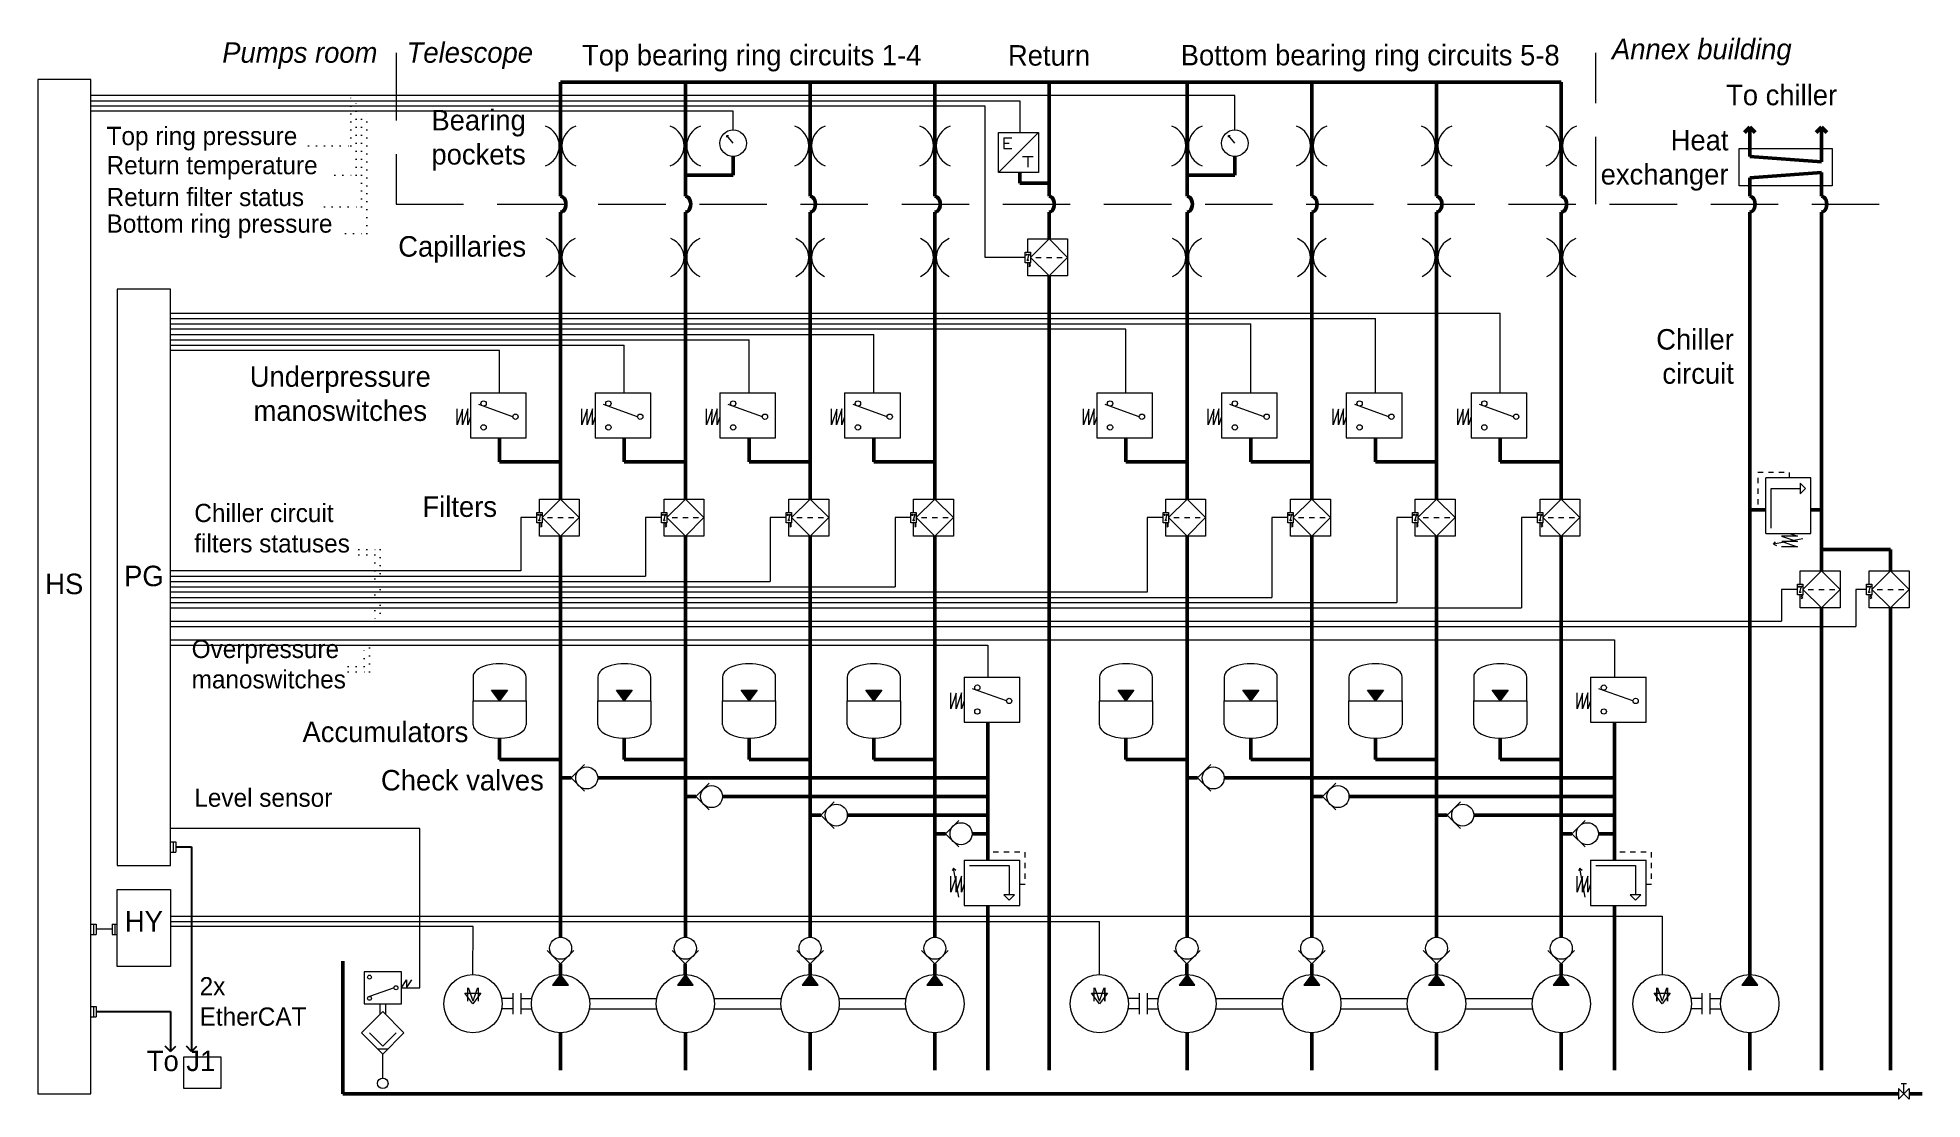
# Model space of a CAD drawing. Header units: centimetres. Extents: x -104 to 606, y -139 to 261.
import ezdxf

# ---------------------------------------------------------------- set-up
doc = ezdxf.new("R2010")
doc.units = ezdxf.units.CM
doc.linetypes.add('ACAD_ISO07W100', pattern=[3, 0.1, -2.9])
doc.linetypes.add('DASHEDX2', pattern=[38.1, 25.4, -12.7])
doc.layers.get('0').update_dxf_attribs({"lineweight": 13, "true_color": 0x000000})
for name, color, linetype, lineweight, true_color in [('boundary', 7, 'DASHEDX2', 13, 0x000000), ('electric', 7, 'Continuous', 13, 0x000000), ('EtherCAT', 7, 'Continuous', 25, 0x000000), ('layer 1', 7, 'ACAD_ISO07W100', 13, 0x000000), ('Oil', 7, 'Continuous', 50, 0x000000)]:
    doc.layers.add(name, color=color, linetype=linetype, lineweight=lineweight, true_color=true_color)
doc.styles.add('textstyle0', font='')
doc.styles.add('textstyle1', font='')
doc.styles.add('textstyle10', font='')
doc.styles.add('textstyle11', font='')
doc.styles.add('textstyle12', font='')
doc.styles.add('textstyle13', font='')
doc.styles.add('textstyle14', font='')
doc.styles.add('textstyle15', font='')
doc.styles.add('textstyle16', font='')
doc.styles.add('textstyle17', font='')
doc.styles.add('textstyle18', font='')
doc.styles.add('textstyle19', font='')
doc.styles.add('textstyle2', font='')
doc.styles.add('textstyle20', font='')
doc.styles.add('textstyle21', font='')
doc.styles.add('textstyle22', font='')
doc.styles.add('textstyle23', font='')
doc.styles.add('textstyle24', font='')
doc.styles.add('textstyle25', font='')
doc.styles.add('textstyle26', font='')
doc.styles.add('textstyle27', font='')
doc.styles.add('textstyle28', font='')
doc.styles.add('textstyle29', font='')
doc.styles.add('textstyle3', font='')
doc.styles.add('textstyle4', font='')
doc.styles.add('textstyle5', font='')
doc.styles.add('textstyle6', font='')
doc.styles.add('textstyle7', font='')
doc.styles.add('textstyle8', font='')
doc.styles.add('textstyle9', font='')
doc.styles.get('textstyle0').set_extended_font_data('CMU Serif')
doc.styles.get('textstyle1').set_extended_font_data('CMU Serif')
doc.styles.get('textstyle10').set_extended_font_data('CMU Serif')
doc.styles.get('textstyle11').set_extended_font_data('CMU Serif')
doc.styles.get('textstyle12').set_extended_font_data('CMU Serif')
doc.styles.get('textstyle13').set_extended_font_data('CMU Serif')
doc.styles.get('textstyle14').set_extended_font_data('CMU Serif')
doc.styles.get('textstyle15').set_extended_font_data('CMU Serif')
doc.styles.get('textstyle16').set_extended_font_data('CMU Serif')
doc.styles.get('textstyle17').set_extended_font_data('CMU Serif')
doc.styles.get('textstyle18').set_extended_font_data('CMU Serif')
doc.styles.get('textstyle19').set_extended_font_data('CMU Serif')
doc.styles.get('textstyle2').set_extended_font_data('CMU Serif')
doc.styles.get('textstyle20').set_extended_font_data('CMU Serif')
doc.styles.get('textstyle21').set_extended_font_data('CMU Serif')
doc.styles.get('textstyle22').set_extended_font_data('CMU Serif')
doc.styles.get('textstyle23').set_extended_font_data('CMU Serif')
doc.styles.get('textstyle24').set_extended_font_data('CMU Serif')
doc.styles.get('textstyle25').set_extended_font_data('CMU Serif')
doc.styles.get('textstyle26').set_extended_font_data('CMU Serif')
doc.styles.get('textstyle27').set_extended_font_data('CMU Serif')
doc.styles.get('textstyle28').set_extended_font_data('CMU Serif')
doc.styles.get('textstyle29').set_extended_font_data('CMU Serif')
doc.styles.get('textstyle3').set_extended_font_data('CMU Serif')
doc.styles.get('textstyle4').set_extended_font_data('CMU Serif')
doc.styles.get('textstyle5').set_extended_font_data('CMU Serif')
doc.styles.get('textstyle6').set_extended_font_data('CMU Serif')
doc.styles.get('textstyle7').set_extended_font_data('CMU Serif')
doc.styles.get('textstyle8').set_extended_font_data('CMU Serif')
doc.styles.get('textstyle9').set_extended_font_data('CMU Serif')

msp = doc.modelspace()

# ---------------------------------------------------------------- hatches: boundary and pattern name
for points in [[(70, 11), (67, 15), (73, 15)], [(117, 11), (114, 15), (120, 15)], [(164, 11), (161, 15), (167, 15)], [(211, 11), (208, 15), (214, 15)], [(306, 11), (303, 15), (309, 15)], [(353, 11), (350, 15), (356, 15)], [(400, 11), (397, 15), (403, 15)], [(447, 11), (444, 15), (450, 15)], [(92.99, -92), (89.99, -96), (95.99, -96)], [(139.99, -92), (136.99, -96), (142.99, -96)], [(186.99, -92), (183.99, -96), (189.99, -96)], [(233.99, -92), (230.99, -96), (236.99, -96)], [(328.99, -92), (325.99, -96), (331.99, -96)], [(375.99, -92), (372.99, -96), (378.99, -96)], [(422.99, -92), (419.99, -96), (425.99, -96)], [(469.99, -92), (466.99, -96), (472.99, -96)], [(541, -92), (538, -96), (544, -96)]]:
    msp.add_hatch(color=256).paths.add_polyline_path(points)

# ---------------------------------------------------------------- linework, layer by layer
for p, q in [((552, 237), (552, 237)), ((158, 221), (155.61, 223.95)), ((155.61, 223.22), (155.61, 223.95)), ((155.61, 223.95), (156.24, 223.92)), ((258, 225), (273, 225)), ((258, 210), (258, 225)), ((258, 210), (273, 225)), ((260, 223), (260, 219)), ((260, 223), (263, 223)), ((260, 221), (262, 221)), ((273, 225), (273, 210)), ((347, 221), (344.61, 223.95)), ((344.61, 223.22), (344.61, 223.95)), ((344.61, 223.95), (345.24, 223.92)), ((260, 219), (263, 219)), ((267, 216), (271, 216)), ((269, 216), (269, 212)), ((537, 219), (572, 219)), ((537, 205), (537, 219)), ((572, 219), (572, 205)), ((273, 210), (258, 210)), ((572, 205), (537, 205)), ((269, 185), (284, 185)), ((269, 180), (269, 185)), ((270, 178), (277, 185)), ((277, 185), (284, 178)), ((284, 185), (284, 171)), ((268, 180), (270, 180)), ((268, 176), (268, 180)), ((269, 177.23), (269.41, 178.79)), ((270, 180), (270, 176)), ((277, 171), (270, 178)), ((272, 178), (274, 178)), ((276, 178), (278, 178)), ((284, 178), (277, 171)), ((280, 178), (282, 178)), ((270, 176), (268, 176)), ((269, 171), (269, 176)), ((284, 171), (269, 171)), ((269.41, 176), (270.01, 175.63)), ((269.41, 175.26), (270.01, 175.63)), ((269.41, 175.26), (270.01, 174.89)), ((269.41, 174.52), (270.01, 174.89)), ((-54, 157), (447, 157)), ((-54, 155), (400, 155)), ((-54, 153), (353, 153)), ((-54, 149), (211, 149)), ((-54, 147), (164, 147)), ((-54, 145), (117, 145)), ((54, 115), (54, 121)), ((56.04, 120.89), (54, 115)), ((58, 121), (56, 115)), ((56, 115), (56.04, 120.89)), ((58, 115), (58, 121)), ((59, 127), (80, 127)), ((59, 127), (59, 110)), ((75, 118), (62.18, 122.57)), ((80, 110), (80, 127)), ((101, 115), (101, 121)), ((103.04, 120.89), (101, 115)), ((105, 121), (103, 115)), ((103, 115), (103.04, 120.89)), ((105, 115), (105, 121)), ((106, 127), (127, 127)), ((106, 127), (106, 110)), ((122, 118), (109.18, 122.57)), ((127, 110), (127, 127)), ((148, 115), (148, 121)), ((150.04, 120.89), (148, 115)), ((152, 121), (150, 115)), ((150, 115), (150.04, 120.89)), ((152, 115), (152, 121)), ((153, 127), (174, 127)), ((153, 127), (153, 110)), ((169, 118), (156.18, 122.57)), ((174, 110), (174, 127)), ((195, 115), (195, 121)), ((197.04, 120.89), (195, 115)), ((199, 121), (197, 115)), ((197, 115), (197.04, 120.89)), ((199, 115), (199, 121)), ((200, 127), (221, 127)), ((200, 127), (200, 110)), ((216, 118), (203.18, 122.57)), ((221, 110), (221, 127)), ((290, 115), (290, 121)), ((292.04, 120.89), (290, 115)), ((294, 121), (292, 115)), ((292, 115), (292.04, 120.89)), ((294, 115), (294, 121)), ((295, 127), (316, 127)), ((295, 127), (295, 110)), ((311, 118), (298.18, 122.57)), ((316, 110), (316, 127)), ((337, 115), (337, 121)), ((339.04, 120.89), (337, 115)), ((341, 121), (339, 115)), ((339, 115), (339.04, 120.89)), ((341, 115), (341, 121)), ((342, 127), (363, 127)), ((342, 127), (342, 110)), ((358, 118), (345.18, 122.57)), ((363, 110), (363, 127)), ((384, 115), (384, 121)), ((386.04, 120.89), (384, 115)), ((388, 121), (386, 115)), ((386, 115), (386.04, 120.89)), ((388, 115), (388, 121)), ((389, 127), (410, 127)), ((389, 127), (389, 110)), ((405, 118), (392.18, 122.57)), ((410, 110), (410, 127)), ((431, 115), (431, 121)), ((433.04, 120.89), (431, 115)), ((435, 121), (433, 115)), ((433, 115), (433.04, 120.89)), ((435, 115), (435, 121)), ((436, 127), (457, 127)), ((436, 127), (436, 110)), ((452, 118), (439.18, 122.57)), ((457, 110), (457, 127)), ((59, 118), (58, 115)), ((106, 118), (105, 115)), ((153, 118), (152, 115)), ((200, 118), (199, 115)), ((295, 118), (294, 115)), ((342, 118), (341, 115)), ((389, 118), (388, 115)), ((436, 118), (435, 115)), ((59, 110), (80, 110)), ((106, 110), (127, 110)), ((153, 110), (174, 110)), ((200, 110), (221, 110)), ((295, 110), (316, 110)), ((342, 110), (363, 110)), ((389, 110), (410, 110)), ((436, 110), (457, 110)), ((546, 97), (544, 97)), ((544, 95), (544, 93)), ((547, 74), (547, 95)), ((564, 95), (547, 95)), ((550, 97), (548, 97)), ((554, 97), (552, 97)), ((556, 95), (556, 97)), ((562, 91), (560, 93)), ((560, 93), (560, 89)), ((564, 74), (564, 95)), ((85, 87), (100, 87)), ((85, 82), (85, 87)), ((86, 80), (93, 87)), ((93, 87), (100, 80)), ((100, 87), (100, 73)), ((132, 87), (147, 87)), ((132, 82), (132, 87)), ((133, 80), (140, 87)), ((140, 87), (147, 80)), ((147, 87), (147, 73)), ((179, 87), (194, 87)), ((179, 82), (179, 87)), ((180, 80), (187, 87)), ((187, 87), (194, 80)), ((194, 87), (194, 73)), ((226, 87), (241, 87)), ((226, 82), (226, 87)), ((227, 80), (234, 87)), ((234, 87), (241, 80)), ((241, 87), (241, 73)), ((321, 87), (336, 87)), ((321, 82), (321, 87)), ((322, 80), (329, 87)), ((329, 87), (336, 80)), ((336, 87), (336, 73)), ((368, 87), (383, 87)), ((368, 82), (368, 87)), ((369, 80), (376, 87)), ((376, 87), (383, 80)), ((383, 87), (383, 73)), ((415, 87), (430, 87)), ((415, 82), (415, 87)), ((416, 80), (423, 87)), ((423, 87), (430, 80)), ((430, 87), (430, 73)), ((462, 87), (477, 87)), ((462, 82), (462, 87)), ((463, 80), (470, 87)), ((470, 87), (477, 80)), ((477, 87), (477, 73)), ((544, 91), (544, 89)), ((544, 87), (544, 85)), ((549, 76), (549, 91)), ((549, 91), (560, 91)), ((560, 89), (562, 91)), ((84, 82), (86, 82)), ((84, 78), (84, 82)), ((85, 79.23), (85.41, 80.79)), ((86, 82), (86, 78)), ((93, 73), (86, 80)), ((88, 80), (90, 80)), ((92, 80), (94, 80)), ((100, 80), (93, 73)), ((96, 80), (98, 80)), ((131, 82), (133, 82)), ((131, 78), (131, 82)), ((132, 79.23), (132.41, 80.79)), ((133, 82), (133, 78)), ((140, 73), (133, 80)), ((135, 80), (137, 80)), ((139, 80), (141, 80)), ((147, 80), (140, 73)), ((143, 80), (145, 80)), ((178, 82), (180, 82)), ((178, 78), (178, 82)), ((179, 79.23), (179.41, 80.79)), ((180, 82), (180, 78)), ((187, 73), (180, 80)), ((182, 80), (184, 80)), ((186, 80), (188, 80)), ((194, 80), (187, 73)), ((190, 80), (192, 80)), ((225, 82), (227, 82)), ((225, 78), (225, 82)), ((226, 79.23), (226.41, 80.79)), ((227, 82), (227, 78)), ((234, 73), (227, 80)), ((229, 80), (231, 80)), ((233, 80), (235, 80)), ((241, 80), (234, 73)), ((237, 80), (239, 80)), ((320, 82), (322, 82)), ((320, 78), (320, 82)), ((321, 79.23), (321.41, 80.79)), ((322, 82), (322, 78)), ((329, 73), (322, 80)), ((324, 80), (326, 80)), ((328, 80), (330, 80)), ((336, 80), (329, 73)), ((332, 80), (334, 80)), ((367, 82), (369, 82)), ((367, 78), (367, 82)), ((368, 79.23), (368.41, 80.79)), ((369, 82), (369, 78)), ((376, 73), (369, 80)), ((371, 80), (373, 80)), ((375, 80), (377, 80)), ((383, 80), (376, 73)), ((379, 80), (381, 80)), ((414, 82), (416, 82)), ((414, 78), (414, 82)), ((415, 79.23), (415.41, 80.79)), ((416, 82), (416, 78)), ((423, 73), (416, 80)), ((418, 80), (420, 80)), ((422, 80), (424, 80)), ((430, 80), (423, 73)), ((426, 80), (428, 80)), ((461, 82), (463, 82)), ((461, 78), (461, 82)), ((462, 79.23), (462.41, 80.79)), ((463, 82), (463, 78)), ((470, 73), (463, 80)), ((465, 80), (467, 80)), ((469, 80), (471, 80)), ((477, 80), (470, 73)), ((473, 80), (475, 80)), ((86, 78), (84, 78)), ((85, 73), (85, 78)), ((100, 73), (85, 73)), ((85.41, 78), (86.01, 77.63)), ((85.41, 77.26), (86.01, 77.63)), ((85.41, 77.26), (86.01, 76.89)), ((85.41, 76.52), (86.01, 76.89)), ((133, 78), (131, 78)), ((132, 73), (132, 78)), ((147, 73), (132, 73)), ((132.41, 78), (133.01, 77.63)), ((132.41, 77.26), (133.01, 77.63)), ((132.41, 77.26), (133.01, 76.89)), ((132.41, 76.52), (133.01, 76.89)), ((180, 78), (178, 78)), ((179, 73), (179, 78)), ((194, 73), (179, 73)), ((179.41, 78), (180.01, 77.63)), ((179.41, 77.26), (180.01, 77.63)), ((179.41, 77.26), (180.01, 76.89)), ((179.41, 76.52), (180.01, 76.89)), ((227, 78), (225, 78)), ((226, 73), (226, 78)), ((241, 73), (226, 73)), ((226.41, 78), (227.01, 77.63)), ((226.41, 77.26), (227.01, 77.63)), ((226.41, 77.26), (227.01, 76.89)), ((226.41, 76.52), (227.01, 76.89)), ((322, 78), (320, 78)), ((321, 73), (321, 78)), ((336, 73), (321, 73)), ((321.41, 78), (322.01, 77.63)), ((321.41, 77.26), (322.01, 77.63)), ((321.41, 77.26), (322.01, 76.89)), ((321.41, 76.52), (322.01, 76.89)), ((369, 78), (367, 78)), ((368, 73), (368, 78)), ((383, 73), (368, 73)), ((368.41, 78), (369.01, 77.63)), ((368.41, 77.26), (369.01, 77.63)), ((368.41, 77.26), (369.01, 76.89)), ((368.41, 76.52), (369.01, 76.89)), ((416, 78), (414, 78)), ((415, 73), (415, 78)), ((430, 73), (415, 73)), ((415.41, 78), (416.01, 77.63)), ((415.41, 77.26), (416.01, 77.63)), ((415.41, 77.26), (416.01, 76.89)), ((415.41, 76.52), (416.01, 76.89)), ((463, 78), (461, 78)), ((462, 73), (462, 78)), ((477, 73), (462, 73)), ((462.41, 78), (463.01, 77.63)), ((462.41, 77.26), (463.01, 77.63)), ((462.41, 77.26), (463.01, 76.89)), ((462.41, 76.52), (463.01, 76.89)), ((547, 74), (564, 74)), ((560.94, 72.04), (550, 70)), ((559, 73), (553, 73)), ((553, 73), (559, 71)), ((559, 71), (553.11, 71.04)), ((553.11, 71.04), (559, 69)), ((556, 74), (559, 73)), ((550, 70), (550.72, 70.86)), ((550, 70), (551.03, 69.47)), ((559, 69), (553, 69)), ((-54, 58), (125, 58)), ((560, 60), (575, 60)), ((560, 55), (560, 60)), ((561, 53), (568, 60)), ((568, 60), (575, 53)), ((575, 60), (575, 46)), ((586, 60), (601, 60)), ((586, 55), (586, 60)), ((587, 53), (594, 60)), ((594, 60), (601, 53)), ((601, 60), (601, 46)), ((-54, 56), (172, 56)), ((-54, 54), (219, 54)), ((-54, 50), (361, 50)), ((559, 55), (561, 55)), ((559, 51), (559, 55)), ((561, 51), (559, 51)), ((560, 52.23), (560.41, 53.79)), ((560, 46), (560, 51)), ((560.41, 51), (561.01, 50.63)), ((560.41, 50.26), (561.01, 50.63)), ((560.41, 50.26), (561.01, 49.89)), ((560.41, 49.52), (561.01, 49.89)), ((561, 55), (561, 51)), ((568, 46), (561, 53)), ((563, 53), (565, 53)), ((567, 53), (569, 53)), ((575, 53), (568, 46)), ((571, 53), (573, 53)), ((585, 55), (587, 55)), ((585, 51), (585, 55)), ((587, 51), (585, 51)), ((586, 52.23), (586.41, 53.79)), ((586, 46), (586, 51)), ((586.41, 51), (587.01, 50.63)), ((586.41, 50.26), (587.01, 50.63)), ((586.41, 50.26), (587.01, 49.89)), ((586.41, 49.52), (587.01, 49.89)), ((587, 55), (587, 51)), ((594, 46), (587, 53)), ((589, 53), (591, 53)), ((593, 53), (595, 53)), ((601, 53), (594, 46)), ((597, 53), (599, 53)), ((-54, 48), (408, 48)), ((-54, 46), (455, 46)), ((575, 46), (560, 46)), ((601, 46), (586, 46)), ((54.5, 34), (64.5, 34)), ((60, 20), (60, 11)), ((70, 11), (67, 15)), ((67, 15), (73, 15)), ((73, 15), (70, 11)), ((80, 11), (80, 20)), ((107, 20), (107, 11)), ((117, 11), (114, 15)), ((114, 15), (120, 15)), ((120, 15), (117, 11)), ((127, 11), (127, 20)), ((154, 20), (154, 11)), ((164, 11), (161, 15)), ((161, 15), (167, 15)), ((167, 15), (164, 11)), ((174, 11), (174, 20)), ((201, 20), (201, 11)), ((211, 11), (208, 15)), ((208, 15), (214, 15)), ((214, 15), (211, 11)), ((221, 11), (221, 20)), ((245, 20), (266, 20)), ((245, 20), (245, 3)), ((261, 11), (248.18, 15.57)), ((266, 3), (266, 20)), ((296, 20), (296, 11)), ((306, 11), (303, 15)), ((303, 15), (309, 15)), ((309, 15), (306, 11)), ((316, 11), (316, 20)), ((343, 20), (343, 11)), ((353, 11), (350, 15)), ((350, 15), (356, 15)), ((356, 15), (353, 11)), ((363, 11), (363, 20)), ((390, 20), (390, 11)), ((400, 11), (397, 15)), ((397, 15), (403, 15)), ((403, 15), (400, 11)), ((410, 11), (410, 20)), ((437, 20), (437, 11)), ((447, 11), (444, 15)), ((444, 15), (450, 15)), ((450, 15), (447, 11)), ((457, 11), (457, 20)), ((481, 20), (502, 20)), ((481, 20), (481, 3)), ((497, 11), (484.18, 15.57)), ((502, 3), (502, 20)), ((60, 11), (80, 11)), ((60, 2), (60, 11)), ((80, 11), (80, 2)), ((107, 11), (127, 11)), ((107, 2), (107, 11)), ((127, 11), (127, 2)), ((154, 11), (174, 11)), ((154, 2), (154, 11)), ((174, 11), (174, 2)), ((201, 11), (221, 11)), ((201, 2), (201, 11)), ((221, 11), (221, 2)), ((240, 8), (240, 14)), ((242.04, 13.89), (240, 8)), ((244, 14), (242, 8)), ((242, 8), (242.04, 13.89)), ((244, 8), (244, 14)), ((245, 11), (244, 8)), ((296, 11), (316, 11)), ((296, 2), (296, 11)), ((316, 11), (316, 2)), ((343, 11), (363, 11)), ((343, 2), (343, 11)), ((363, 11), (363, 2)), ((390, 11), (410, 11)), ((390, 2), (390, 11)), ((410, 11), (410, 2)), ((437, 11), (457, 11)), ((437, 2), (437, 11)), ((457, 11), (457, 2)), ((476, 8), (476, 14)), ((478.04, 13.89), (476, 8)), ((480, 14), (478, 8)), ((478, 8), (478.04, 13.89)), ((480, 8), (480, 14)), ((481, 11), (480, 8)), ((245, 3), (266, 3)), ((481, 3), (502, 3)), ((97, -18), (102, -13)), ((333, -18), (338, -13)), ((97, -18), (102, -23)), ((144, -25), (149, -20)), ((333, -18), (338, -23)), ((380, -25), (385, -20)), ((144, -25), (149, -30)), ((191, -32), (196, -27)), ((380, -25), (385, -30)), ((427, -32), (432, -27)), ((191, -32), (196, -37)), ((238, -39), (243, -34)), ((427, -32), (432, -37)), ((474, -39), (479, -34)), ((40, -37), (-54, -37)), ((40, -97), (40, -37)), ((238, -39), (243, -44)), ((474, -39), (479, -44)), ((245, -49), (266, -49)), ((245, -49), (245, -66)), ((258, -46), (256, -46)), ((262, -46), (260, -46)), ((266, -46), (264, -46)), ((266, -66), (266, -49)), ((268, -48), (268, -46)), ((481, -49), (502, -49)), ((481, -49), (481, -66)), ((494, -46), (492, -46)), ((498, -46), (496, -46)), ((502, -46), (500, -46)), ((502, -66), (502, -49)), ((504, -48), (504, -46)), ((240, -61), (240, -55)), ((242.04, -55.11), (240, -61)), ((241, -52), (240.47, -53.03)), ((243.04, -62.94), (241, -52)), ((241, -52), (241.86, -52.72)), ((244, -55), (242, -61)), ((242, -61), (242.04, -55.11)), ((244, -61), (244, -55)), ((247, -51), (262, -51)), ((262, -51), (262, -62)), ((268, -52), (268, -50)), ((268, -56), (268, -54)), ((476, -61), (476, -55)), ((478.04, -55.11), (476, -61)), ((477, -52), (476.47, -53.03)), ((479.04, -62.94), (477, -52)), ((477, -52), (477.86, -52.72)), ((480, -55), (478, -61)), ((478, -61), (478.04, -55.11)), ((480, -61), (480, -55)), ((483, -51), (498, -51)), ((498, -51), (498, -62)), ((504, -52), (504, -50)), ((504, -56), (504, -54)), ((245, -58), (244, -61)), ((264, -62), (260, -62)), ((260, -62), (262, -64)), ((262, -64), (264, -62)), ((266, -58), (268, -58)), ((481, -58), (480, -61)), ((500, -62), (496, -62)), ((496, -62), (498, -64)), ((498, -64), (500, -62)), ((502, -58), (504, -58)), ((245, -66), (266, -66)), ((481, -66), (502, -66)), ((92.98, -88), (87.98, -83)), ((92.98, -88), (97.98, -83)), ((139.98, -88), (134.98, -83)), ((139.98, -88), (144.98, -83)), ((186.98, -88), (181.98, -83)), ((186.98, -88), (191.98, -83)), ((233.98, -88), (228.98, -83)), ((233.98, -88), (238.98, -83)), ((328.98, -88), (323.98, -83)), ((328.98, -88), (333.98, -83)), ((375.98, -88), (370.98, -83)), ((375.98, -88), (380.98, -83)), ((422.98, -88), (417.98, -83)), ((422.98, -88), (427.98, -83)), ((469.98, -88), (464.98, -83)), ((469.98, -88), (474.98, -83)), ((33, -91), (19, -91)), ((19, -91), (19, -103)), ((33, -103), (33, -91)), ((92.99, -92), (89.99, -96)), ((95.99, -96), (92.99, -92)), ((139.99, -92), (136.99, -96)), ((142.99, -96), (139.99, -92)), ((186.99, -92), (183.99, -96)), ((189.99, -96), (186.99, -92)), ((233.99, -92), (230.99, -96)), ((236.99, -96), (233.99, -92)), ((328.99, -92), (325.99, -96)), ((331.99, -96), (328.99, -92)), ((375.99, -92), (372.99, -96)), ((378.99, -96), (375.99, -92)), ((422.99, -92), (419.99, -96)), ((425.99, -96), (422.99, -92)), ((469.99, -92), (466.99, -96)), ((472.99, -96), (469.99, -92)), ((541, -92), (538, -96)), ((544, -96), (541, -92)), ((30.26, -97), (21, -100.26)), ((33, -97), (35, -94)), ((33, -97), (40, -97)), ((35, -94), (35, -97)), ((35, -97), (37, -94)), ((59.98, -103), (56.98, -99)), ((56.98, -99), (62.98, -99)), ((62.98, -99), (59.98, -103)), ((74.98, -99), (74.98, -107)), ((77.98, -99), (77.98, -107)), ((89.99, -96), (95.99, -96)), ((136.99, -96), (142.99, -96)), ((183.99, -96), (189.99, -96)), ((230.99, -96), (236.99, -96)), ((295.98, -103), (292.98, -99)), ((292.98, -99), (298.98, -99)), ((298.98, -99), (295.98, -103)), ((310.98, -99), (310.98, -107)), ((313.98, -99), (313.98, -107)), ((325.99, -96), (331.99, -96)), ((372.99, -96), (378.99, -96)), ((419.99, -96), (425.99, -96)), ((466.99, -96), (472.99, -96)), ((508, -103), (505, -99)), ((505, -99), (511, -99)), ((511, -99), (508, -103)), ((523, -99), (523, -107)), ((526, -99), (526, -107)), ((538, -96), (544, -96)), ((18, -114), (26, -106)), ((19, -103), (33, -103)), ((25, -107), (25, -103)), ((25, -103), (27, -103)), ((26, -106), (34, -114)), ((27, -103), (27, -107)), ((74.98, -101), (70.8, -101)), ((74.98, -105), (70.8, -105)), ((77.98, -101), (82.17, -101)), ((77.98, -105), (82.17, -105)), ((103.81, -101), (129.17, -101)), ((103.81, -105), (129.17, -105)), ((150.81, -101), (176.17, -101)), ((150.81, -105), (176.17, -105)), ((197.81, -101), (223.17, -101)), ((197.81, -105), (223.17, -105)), ((310.98, -101), (306.8, -101)), ((310.98, -105), (306.8, -105)), ((313.98, -101), (318.17, -101)), ((313.98, -105), (318.17, -105)), ((339.82, -101), (365.18, -101)), ((339.82, -105), (365.18, -105)), ((386.82, -101), (412.18, -101)), ((386.82, -105), (412.18, -105)), ((433.82, -101), (459.18, -101)), ((433.82, -105), (459.18, -105)), ((523, -101), (518.82, -101)), ((523, -105), (518.82, -105)), ((526, -101), (530.18, -101)), ((526, -105), (530.18, -105)), ((26, -122), (18, -114)), ((26, -119), (21, -114)), ((24, -120), (28, -120)), ((34, -114), (26, -122)), ((26, -119), (31, -114)), ((-49, -123), (-35, -123)), ((-49, -135), (-49, -123)), ((-35, -123), (-35, -135)), ((26, -131), (26, -122)), ((598, -133), (600, -133)), ((599, -137), (599, -133)), ((-35, -135), (-49, -135)), ((597, -135), (597, -139)), ((597, -139), (601, -135)), ((601, -139), (597, -135)), ((601, -135), (601, -139))]:
    msp.add_line(p, q)
for centre, radius in [((158, 221), 5), ((347, 221), 5), ((268.53, 179.02), 0.234), ((269.47, 179.02), 0.234), ((269, 177), 0.234), ((64, 123), 1), ((111, 123), 1), ((158, 123), 1), ((205, 123), 1), ((300, 123), 1), ((347, 123), 1), ((394, 123), 1), ((441, 123), 1), ((64, 114), 1), ((76, 118), 1), ((111, 114), 1), ((123, 118), 1), ((158, 114), 1), ((170, 118), 1), ((205, 114), 1), ((217, 118), 1), ((300, 114), 1), ((312, 118), 1), ((347, 114), 1), ((359, 118), 1), ((394, 114), 1), ((406, 118), 1), ((441, 114), 1), ((453, 118), 1), ((84.53, 81.02), 0.234), ((85, 79), 0.234), ((85.47, 81.02), 0.234), ((131.53, 81.02), 0.234), ((132, 79), 0.234), ((132.47, 81.02), 0.234), ((178.53, 81.02), 0.234), ((179, 79), 0.234), ((179.47, 81.02), 0.234), ((225.53, 81.02), 0.234), ((226, 79), 0.234), ((226.47, 81.02), 0.234), ((320.53, 81.02), 0.234), ((321, 79), 0.234), ((321.47, 81.02), 0.234), ((367.53, 81.02), 0.234), ((368, 79), 0.234), ((368.47, 81.02), 0.234), ((414.53, 81.02), 0.234), ((415, 79), 0.234), ((415.47, 81.02), 0.234), ((461.53, 81.02), 0.234), ((462, 79), 0.234), ((462.47, 81.02), 0.234), ((559.53, 54.02), 0.234), ((560, 52), 0.234), ((560.47, 54.02), 0.234), ((585.53, 54.02), 0.234), ((586, 52), 0.234), ((586.47, 54.02), 0.234), ((250, 16), 1), ((486, 16), 1), ((250, 7), 1), ((262, 11), 1), ((486, 7), 1), ((498, 11), 1), ((102.85, -18.01), 4.15), ((338.85, -18.01), 4.15), ((149.85, -25.01), 4.15), ((385.85, -25.01), 4.15), ((196.85, -32.01), 4.15), ((432.85, -32.01), 4.15), ((243.85, -39.01), 4.15), ((479.85, -39.01), 4.15), ((92.99, -82.15), 4.15), ((139.99, -82.15), 4.15), ((186.99, -82.15), 4.15), ((233.99, -82.15), 4.15), ((328.99, -82.15), 4.15), ((375.99, -82.15), 4.15), ((422.99, -82.15), 4.15), ((469.99, -82.15), 4.15), ((21, -93), 0.737), ((59.98, -103), 11), ((92.99, -103), 11), ((139.99, -103), 11), ((186.99, -103), 11), ((233.99, -103), 11), ((295.98, -103), 11), ((328.99, -103), 11), ((375.99, -103), 11), ((422.99, -103), 11), ((469.99, -103), 11), ((508, -103), 11), ((541, -103), 11), ((31, -97), 0.737), ((21, -101), 0.737), ((26, -133), 2)]:
    msp.add_circle(centre, radius)
for centre, major_axis, ratio, start_param, end_param in [((84.49, 219.98), (8, 0), 1, 5.071201, 1.212067), ((101.51, 219.98), (-8, 0), 1, 5.071118, 1.211984), ((131.49, 219.98), (8, 0), 1, 5.071201, 1.212067), ((148.51, 219.98), (-8, 0), 1, 5.071118, 1.211984), ((178.49, 219.98), (8, 0), 1, 5.071201, 1.212067), ((195.51, 219.98), (-8, 0), 1, 5.071118, 1.211984), ((225.49, 219.98), (8, 0), 1, 5.071201, 1.212067), ((242.51, 219.98), (-8, 0), 1, 5.071118, 1.211984), ((320.49, 219.98), (8, 0), 1, 5.071201, 1.212067), ((337.51, 219.98), (-8, 0), 1, 5.071118, 1.211984), ((367.49, 219.98), (8, 0), 1, 5.071201, 1.212067), ((384.51, 219.98), (-8, 0), 1, 5.071118, 1.211984), ((414.49, 219.98), (8, 0), 1, 5.071201, 1.212067), ((431.51, 219.98), (-8, 0), 1, 5.071118, 1.211984), ((461.49, 219.98), (8, 0), 1, 5.071201, 1.212067), ((478.51, 219.98), (-8, 0), 1, 5.071118, 1.211984), ((83.49, 177.99), (9, 0), 0.888889, 5.182366, 1.10082), ((102.51, 177.99), (-9, 0), 0.888889, 5.182366, 1.10082), ((130.49, 177.99), (9, 0), 0.888889, 5.182366, 1.10082), ((149.51, 177.99), (-9, 0), 0.888889, 5.182366, 1.10082), ((177.49, 177.99), (9, 0), 0.888889, 5.182366, 1.10082), ((196.51, 177.99), (-9, 0), 0.888889, 5.182366, 1.10082), ((224.49, 177.99), (9, 0), 0.888889, 5.182366, 1.10082), ((243.51, 177.99), (-9, 0), 0.888889, 5.182366, 1.10082), ((319.49, 177.99), (9, 0), 0.888889, 5.182366, 1.10082), ((338.51, 177.99), (-9, 0), 0.888889, 5.182366, 1.10082), ((366.49, 177.99), (9, 0), 0.888889, 5.182366, 1.10082), ((385.51, 177.99), (-9, 0), 0.888889, 5.182366, 1.10082), ((413.49, 177.99), (9, 0), 0.888889, 5.182366, 1.10082), ((432.51, 177.99), (-9, 0), 0.888889, 5.182366, 1.10082), ((460.49, 177.99), (9, 0), 0.888889, 5.182366, 1.10082), ((479.51, 177.99), (-9, 0), 0.888889, 5.182366, 1.10082), ((70, 20), (10, 0), 0.5, 0, 3.141593), ((117, 20), (10, 0), 0.5, 0, 3.141593), ((164, 20), (10, 0), 0.5, 0, 3.141593), ((211, 20), (10, 0), 0.5, 0, 3.141593), ((306, 20), (10, 0), 0.5, 0, 3.141593), ((353, 20), (10, 0), 0.5, 0, 3.141593), ((400, 20), (10, 0), 0.5, 0, 3.141593), ((447, 20), (10, 0), 0.5, 0, 3.141593), ((70, 2), (10, 0), 0.5, 3.141593, 0), ((117, 2), (10, 0), 0.5, 3.141593, 0), ((164, 2), (10, 0), 0.5, 3.141593, 0), ((211, 2), (10, 0), 0.5, 3.141593, 0), ((306, 2), (10, 0), 0.5, 3.141593, 0), ((353, 2), (10, 0), 0.5, 3.141593, 0), ((400, 2), (10, 0), 0.5, 3.141593, 0), ((447, 2), (10, 0), 0.5, 3.141593, 0)]:
    msp.add_ellipse(centre, major_axis=major_axis, ratio=ratio, start_param=start_param, end_param=end_param)
at = {"layer": 'boundary'}
for p, q in [((31, 255), (31, 198)), ((483, 198), (483, 255)), ((31, 198), (601, 198))]:
    msp.add_line(p, q, dxfattribs=at)
at = {"layer": 'electric'}
for p, q in [((-84, 245), (-104, 245)), ((-104, 245), (-104, -137)), ((-84, -137), (-84, 245)), ((347, 239), (-84, 239)), ((-84, 237), (266, 237)), ((253, 235), (-84, 235)), ((253, 178), (253, 235)), ((266, 237), (266, 225)), ((347, 226), (347, 239)), ((158, 233), (-84, 233)), ((158, 226), (158, 233)), ((268, 178), (253, 178)), ((-54, 166), (-74, 166)), ((-74, 166), (-74, -51)), ((-54, -51), (-54, 166)), ((447, 127), (447, 157)), ((306, 151), (-54, 151)), ((306, 127), (306, 151)), ((353, 127), (353, 153)), ((400, 127), (400, 155)), ((70, 143), (-54, 143)), ((70, 127), (70, 143)), ((117, 127), (117, 145)), ((164, 127), (164, 147)), ((211, 127), (211, 149)), ((84, 80), (78, 80)), ((78, 80), (78, 60)), ((131, 80), (125, 80)), ((125, 80), (125, 58)), ((178, 80), (172, 80)), ((172, 80), (172, 56)), ((225, 80), (219, 80)), ((219, 80), (219, 54)), ((320, 80), (314, 80)), ((314, 80), (314, 52)), ((367, 80), (361, 80)), ((361, 80), (361, 50)), ((414, 80), (408, 80)), ((408, 80), (408, 48)), ((461, 80), (455, 80)), ((455, 80), (455, 46)), ((78, 60), (-54, 60)), ((314, 52), (-54, 52)), ((559, 53), (553, 53)), ((553, 53), (553, 41)), ((585, 53), (581, 53)), ((581, 53), (581, 39)), ((-54, 41), (553, 41)), ((-54, 39), (581, 39)), ((-54, 34), (490, 34)), ((-54, 32), (254, 32)), ((254, 32), (254, 20)), ((490, 34), (490, 20)), ((-54, -42), (-52, -42)), ((-53, -42), (-53, -46)), ((-52, -42), (-52, -46)), ((-54, -46), (-52, -46)), ((-74, -51), (-54, -51)), ((-74, -89), (-74, -60)), ((-74, -60), (-54, -60)), ((-54, -60), (-54, -89)), ((-54, -70), (508, -70)), ((508, -70), (508, -92)), ((-84, -73), (-82, -73)), ((-84, -77), (-82, -77)), ((-83, -73), (-83, -77)), ((-82, -73), (-82, -77)), ((-76, -75), (-82, -75)), ((-76, -73), (-76, -77)), ((-76, -73), (-74, -73)), ((-76, -77), (-74, -77)), ((-75, -73), (-75, -77)), ((-54, -72), (295.98, -72)), ((60, -74), (-54, -74)), ((59.98, -92), (60, -74)), ((295.98, -92), (295.98, -72)), ((-54, -89), (-74, -89)), ((-84, -104), (-82, -104)), ((-83, -104), (-83, -108)), ((-82, -104), (-82, -108)), ((-84, -108), (-82, -108)), ((-104, -137), (-84, -137))]:
    msp.add_line(p, q, dxfattribs=at)
at = {"layer": 'EtherCAT'}
for p, q in [((-52, -44), (-46, -44)), ((-46, -44), (-46, -121)), ((-82, -106), (-54, -106)), ((-54, -106), (-54, -121)), ((-54, -121), (-56, -119)), ((-54, -121), (-52, -119)), ((-46, -121), (-48, -119)), ((-46, -121), (-44, -119))]:
    msp.add_line(p, q, dxfattribs=at)
at = {"layer": 'layer 1'}
for p, q in [((14, 220), (14, 239)), ((16, 209), (16, 237)), ((18, 197), (18, 235)), ((20, 187), (20, 233)), ((-2, 220), (14, 220)), ((8, 209), (16, 209)), ((4, 197), (18, 197)), ((12, 187), (20, 187)), ((17, 68), (25, 68)), ((17, 66), (23, 66)), ((23, 66), (23, 41)), ((25, 68), (25, 39)), ((19, 24), (19, 32)), ((21, 22), (21, 34)), ((13, 24), (19, 24)), ((13, 22), (21, 22))]:
    msp.add_line(p, q, dxfattribs=at)
at = {"layer": 'Oil'}
for p, q in [((93, 201), (93, 244)), ((93, 244), (470, 244)), ((140, 201), (140, 244)), ((187, 201), (187, 244)), ((234, 201), (234, 244)), ((277, 244), (277, 201)), ((329, 201), (329, 244)), ((376, 201), (376, 244)), ((423, 201), (423, 244)), ((470, 201), (470, 244)), ((277, 201), (277, 235)), ((539, 225), (541, 227)), ((541, 216), (541, 227)), ((541, 227), (543, 225)), ((566, 225), (568, 227)), ((568, 214), (568, 227)), ((568, 227), (570, 225)), ((158, 216), (158, 209)), ((347, 216), (347, 209)), ((568, 214), (541, 216)), ((158, 209), (140, 209)), ((266, 210), (266, 206)), ((266, 206), (277, 206)), ((347, 209), (329, 209)), ((568, 210), (541, 208)), ((541, 201), (541, 208)), ((568, 201), (568, 210)), ((93, 195), (93, 87)), ((140, 195), (140, 87)), ((187, 195), (187, 87)), ((234, 195), (234, 87)), ((277, 195), (277, 185)), ((277, 195), (277, 185)), ((329, 195), (329, 87)), ((376, 195), (376, 87)), ((423, 195), (423, 87)), ((470, 195), (470, 87)), ((541, 195), (541, -92)), ((568, 195), (568, 60)), ((277, 171), (277, -128)), ((70, 110), (70, 101)), ((117, 110), (117, 101)), ((164, 110), (164, 101)), ((211, 110), (211, 101)), ((306, 110), (306, 101)), ((353, 110), (353, 101)), ((400, 110), (400, 101)), ((447, 110), (447, 101)), ((70, 101), (93, 101)), ((117, 101), (140, 101)), ((164, 101), (187, 101)), ((211, 101), (234, 101)), ((306, 101), (329, 101)), ((353, 101), (376, 101)), ((400, 101), (423, 101)), ((447, 101), (470, 101)), ((541, 83), (547, 83)), ((564, 83), (568, 83)), ((93, 73), (93, -78)), ((140, 73), (140, -78)), ((187, 73), (187, -78)), ((234, 73), (234, -78)), ((329, 73), (329, -78)), ((376, 73), (376, -78)), ((423, 73), (423, -78)), ((470, 73), (470, -78)), ((594, 68), (568, 68)), ((594, 68), (594, 60)), ((568, 46), (568, -128)), ((594, 46), (594, -128)), ((254, 3), (254, -49)), ((490, 3), (490, -49)), ((70, -3), (70, -11)), ((117, -3), (117, -11)), ((164, -3), (164, -11)), ((211, -3), (211, -11)), ((306, -3), (306, -11)), ((353, -3), (353, -11)), ((400, -3), (400, -11)), ((447, -3), (447, -11)), ((70, -11), (93, -11)), ((117, -11), (140, -11)), ((164, -11), (187, -11)), ((211, -11), (234, -11)), ((306, -11), (329, -11)), ((353, -11), (376, -11)), ((400, -11), (423, -11)), ((447, -11), (470, -11)), ((97, -18), (93, -18)), ((254, -18), (107, -18)), ((333, -18), (329, -18)), ((490, -18), (343, -18)), ((144, -25), (140, -25)), ((254, -25), (154, -25)), ((380, -25), (376, -25)), ((490, -25), (390, -25)), ((191, -32), (187, -32)), ((254, -32), (201, -32)), ((427, -32), (423, -32)), ((490, -32), (437, -32)), ((238, -39), (234, -39)), ((254, -39), (248, -39)), ((474, -39), (470, -39)), ((490, -39), (484, -39)), ((254, -66), (254, -128)), ((254, -66), (254, -128)), ((490, -66), (490, -128)), ((490, -66), (490, -128)), ((11, -137), (11, -87)), ((92.98, -88), (92.98, -92)), ((139.98, -88), (139.98, -92)), ((186.99, -87.99), (186.99, -92)), ((233.98, -88), (233.99, -92)), ((328.98, -88), (328.98, -92)), ((375.98, -88), (375.98, -92)), ((422.99, -87.99), (422.99, -92)), ((469.98, -88), (469.99, -92)), ((92.99, -114), (92.99, -128)), ((139.99, -114), (139.99, -128)), ((186.99, -114), (186.99, -128)), ((233.99, -114), (233.99, -128)), ((328.99, -114), (328.99, -128)), ((375.99, -114), (375.99, -128)), ((422.99, -114), (422.99, -128)), ((469.99, -114), (469.99, -128)), ((541, -114), (541, -128)), ((11, -137), (597, -137)), ((601, -137), (606, -137))]:
    msp.add_line(p, q, dxfattribs=at)
for centre in [(93, 198), (140, 198), (187, 198), (234, 198), (277, 198), (329, 198), (376, 198), (423, 198), (470, 198), (541, 198), (568, 198)]:
    msp.add_ellipse(centre, major_axis=(0, -3), ratio=0.666667, start_param=0, end_param=3.141593, dxfattribs=at)

# ---------------------------------------------------------------- texts
at = {"char_height": 12}
for s, insert, attachment_point, style in [('\\H7.71429;To chiller', (553, 243), 2, 'textstyle5'), ('\\H7.71429;Bearing\\Ppockets', (79.89, 233.53), 3, 'textstyle17'), ('\\H7.71429;Heat\\Pexchanger', (533, 226), 3, 'textstyle6'), ('\\H7.71429;Capillaries', (80, 186), 3, 'textstyle3'), ('\\H7.71429;Chiller\\Pcircuit', (535, 151), 3, 'textstyle26'), ('\\H7.71429;Underpressure\\Pmanoswitches', (10, 137), 2, 'textstyle0'), ('\\H6.85714;Chiller circuit\\Pfilters statuses', (-45, 76), 4, 'textstyle20'), ('\\H7.71429;Filters', (55, 88), 2, 'textstyle1'), ('\\H6.85714;Overpressure\\Pmanoswitches', (-46, 34), 1, 'textstyle18'), ('\\H7.71429;Accumulators', (27, 3.2), 2, 'textstyle19'), ('\\H7.71429;Check valves', (56, -15), 2, 'textstyle2'), ('\\H6.85714;Level sensor', (-45, -22), 1, 'textstyle21'), ('\\H6.85714;2x \\PEtherCAT', (-43, -93), 1, 'textstyle25'), ('\\H5.14286;M', (59.98, -97), 2, 'textstyle8'), ('\\H5.14286;M', (295.98, -97), 2, 'textstyle7'), ('\\H5.14286;M', (508, -97), 2, 'textstyle4'), ('\\H7.71429;To J1', (-50, -120.68), 2, 'textstyle24')]:
    msp.add_mtext(s, dxfattribs=dict(at, insert=insert, attachment_point=attachment_point, style=style))
at = {"layer": 'boundary', "char_height": 12}
for s, insert, attachment_point, style in [('\\fCMU Serif|b0|i1|c0|p0;\\H7.71429;Pumps room', (24, 259), 3, 'textstyle28'), ('\\fCMU Serif|b0|i1|c0|p0;\\H7.71429;Telescope', (35, 259), 1, 'textstyle27'), ('\\fCMU Serif|b0|i1|c0|p0;\\H7.71429;Annex building', (489.1, 260.31), 1, 'textstyle29')]:
    msp.add_mtext(s, dxfattribs=dict(at, insert=insert, attachment_point=attachment_point, style=style))
at = {"layer": 'electric', "char_height": 12}
for s, insert, attachment_point, style in [('\\H7.71429;Top bearing ring circuits 1-4', (165, 253), 5, 'textstyle10'), ('\\H7.71429;Return', (277, 254), 5, 'textstyle12'), ('\\H7.71429;Bottom bearing ring circuits 5-8', (398, 253), 5, 'textstyle11'), ('\\H6.85714;Top ring pressure', (-78.05, 222.7), 4, 'textstyle13'), ('\\H6.85714;Return temperature', (-78.05, 211.7), 4, 'textstyle14'), ('\\H6.85714;Return filter status', (-78.05, 200.7), 4, 'textstyle15'), ('\\H6.85714;Bottom ring pressure', (-78.05, 189.7), 4, 'textstyle16'), ('\\H7.71429;HS', (-94, 55), 5, 'textstyle9'), ('\\H7.71429;PG', (-64, 58), 5, 'textstyle23'), ('\\H7.71429;HY', (-64, -72), 5, 'textstyle22')]:
    msp.add_mtext(s, dxfattribs=dict(at, insert=insert, attachment_point=attachment_point, style=style))

doc.saveas('drawing.dxf')
